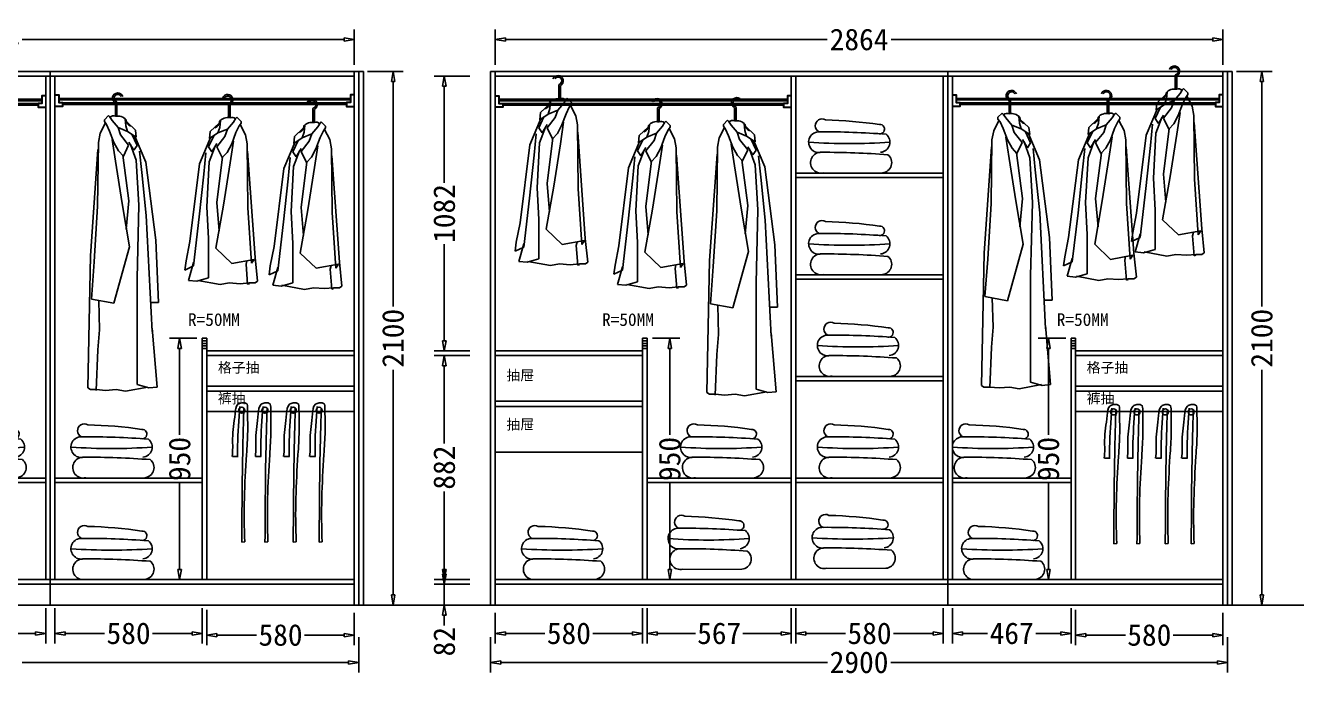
# Model space of a CAD drawing. Header units: millimetres. Extents: x 304407 to 361076, y -1262425 to -1203358.
# Drawn here: x 324807 to 329809, y -1252454 to -1249891 of the extents above; entities that cross this region are included whole.
import ezdxf

# ---------------------------------------------------------------- set-up
doc = ezdxf.new("R2010")
doc.units = ezdxf.units.MM
doc.header["$LTSCALE"] = 20
doc.layers.get('Defpoints').update_dxf_attribs({"color": 250})
for name, color, linetype in [('4', 1, 'Continuous'), ('6', 6, 'Continuous'), ('8', 8, 'Continuous'), ('LAYER10', 11, 'Continuous'), ('LAYER8', 11, 'Continuous'), ('图层3', 4, 'Continuous'), ('墙体', 40, 'Continuous')]:
    doc.layers.add(name, color=color, linetype=linetype)
doc.styles.get("Standard").update_dxf_attribs({"font": 'SimSun.ttf', "height": 85})
doc.styles.add('text', font='SimSun.ttf', dxfattribs={"height": 85})
doc.dimstyles.new('周文晶', dxfattribs={"dimtxt": 70, "dimasz": 40, "dimexe": 40, "dimexo": 30, "dimgap": 10, "dimtad": 0, "dimdec": 0, "dimtxsty": 'Standard', "dimblk": 'CLOSEDBLANK', "dimcen": 200, "dimclrd": 256, "dimclre": 256, "dimadec": 0, "dimazin": 0, "dimtfac": 1, "dimtdec": 0, "dimtmove": 0, "dimatfit": 3, "dimldrblk": 'CLOSEDBLANK', "dimfxl": 100, "dimfxlon": 1, "dimarcsym": 0})

# ---------------------------------------------------------------- blocks, each defined once
blk = doc.blocks.new('_ClosedBlank')
at = {"color": 0, "linetype": 'ByBlock', "lineweight": -2}
for p, q in [((-1, 0.17), (0, 0)), ((-1, 0.17), (-1, -0.17)), ((0, 0), (-1, -0.17))]:
    blk.add_line(p, q, dxfattribs=at)
blk = doc.blocks.new('*D2175')
at = {"lineweight": -2, "transparency": 16777216}
for p, q in [((324923, -1252184), (324923, -1252324)), ((325503, -1252184), (325503, -1252324)), ((324963, -1252284), (325118.9, -1252284)), ((325463, -1252284), (325307, -1252284))]:
    blk.add_line(p, q, dxfattribs=at)
at = {"layer": 'Defpoints', "color": 0, "transparency": 16777216}
for p in [(324923, -1250090.4), (325503, -1252072.4), (325503, -1252284)]:
    blk.add_point(p, dxfattribs=at)
at = {"lineweight": -2, "transparency": 16777216, "xscale": 40, "yscale": 40, "zscale": 40, "rotation": 180}
blk.add_blockref('_ClosedBlank', (324923, -1252284), dxfattribs=at)
at = {"lineweight": -2, "transparency": 16777216, "xscale": 40, "yscale": 40, "zscale": 40}
blk.add_blockref('_ClosedBlank', (325503, -1252284), dxfattribs=at)
at = {"color": 0, "transparency": 16777216, "insert": (325213, -1252284), "char_height": 85, "attachment_point": 5}
blk.add_mtext('580', dxfattribs=at)
blk = doc.blocks.new('*D2176')
at = {"lineweight": -2, "transparency": 16777216}
for p, q in [((323237, -1250047), (323237, -1249907)), ((326101, -1250047), (326101, -1249907)), ((323277, -1249947), (324543.3, -1249947)), ((326061, -1249947), (324794.7, -1249947))]:
    blk.add_line(p, q, dxfattribs=at)
at = {"layer": 'Defpoints', "color": 0, "transparency": 16777216}
for p in [(326101, -1249947), (323237, -1250090.4), (326101, -1250090.4)]:
    blk.add_point(p, dxfattribs=at)
at = {"lineweight": -2, "transparency": 16777216, "xscale": 40, "yscale": 40, "zscale": 40, "rotation": 180}
blk.add_blockref('_ClosedBlank', (323237, -1249947), dxfattribs=at)
at = {"lineweight": -2, "transparency": 16777216, "xscale": 40, "yscale": 40, "zscale": 40}
blk.add_blockref('_ClosedBlank', (326101, -1249947), dxfattribs=at)
at = {"color": 0, "transparency": 16777216, "insert": (324669, -1249947), "char_height": 85, "attachment_point": 5}
blk.add_mtext('2864', dxfattribs=at)
blk = doc.blocks.new('*D2177')
at = {"lineweight": -2, "transparency": 16777216}
for p, q in [((323219, -1252298.1), (323219, -1252438.1)), ((326119, -1252298.1), (326119, -1252438.1)), ((323259, -1252398.1), (324544.2, -1252398.1)), ((326079, -1252398.1), (324793.7, -1252398.1))]:
    blk.add_line(p, q, dxfattribs=at)
at = {"layer": 'Defpoints', "color": 0, "transparency": 16777216}
for p in [(323219, -1252172.4), (326119, -1252172.4), (326119, -1252398.1)]:
    blk.add_point(p, dxfattribs=at)
at = {"lineweight": -2, "transparency": 16777216, "xscale": 40, "yscale": 40, "zscale": 40, "rotation": 180}
blk.add_blockref('_ClosedBlank', (323219, -1252398.1), dxfattribs=at)
at = {"lineweight": -2, "transparency": 16777216, "xscale": 40, "yscale": 40, "zscale": 40}
blk.add_blockref('_ClosedBlank', (326119, -1252398.1), dxfattribs=at)
at = {"color": 0, "transparency": 16777216, "insert": (324669, -1252398.1), "char_height": 85, "attachment_point": 5}
blk.add_mtext('2900', dxfattribs=at)
blk = doc.blocks.new('*D2178')
at = {"lineweight": -2, "transparency": 16777216}
for p, q in [((326153.9, -1250072.4), (326293.9, -1250072.4)), ((326253.9, -1250112.4), (326253.9, -1250997.7)), ((326253.9, -1252132.4), (326253.9, -1251247.2)), ((326153.9, -1252172.4), (326293.9, -1252172.4))]:
    blk.add_line(p, q, dxfattribs=at)
at = {"layer": 'Defpoints', "color": 0, "transparency": 16777216}
for p in [(326119, -1250072.4), (326253.9, -1250072.4), (326119, -1252172.4)]:
    blk.add_point(p, dxfattribs=at)
at = {"lineweight": -2, "transparency": 16777216, "xscale": 40, "yscale": 40, "zscale": 40}
for p, rotation in [((326253.9, -1250072.4), 90), ((326253.9, -1252172.4), 270)]:
    blk.add_blockref('_ClosedBlank', p, dxfattribs=dict(at, rotation=rotation))
at = {"color": 0, "transparency": 16777216, "insert": (326253.9, -1251122.4), "char_height": 85, "attachment_point": 5, "rotation": 90}
blk.add_mtext('2100', dxfattribs=at)
blk = doc.blocks.new('*D2179')
at = {"lineweight": -2, "transparency": 16777216}
for p, q in [((325482, -1251122.4), (325374, -1251122.4)), ((325414, -1251162.4), (325414, -1251502.4)), ((325414, -1252032.4), (325414, -1251692.4)), ((325473, -1252072.4), (325374, -1252072.4))]:
    blk.add_line(p, q, dxfattribs=at)
at = {"layer": 'Defpoints', "color": 0, "transparency": 16777216}
for p in [(325512, -1251122.4), (325414, -1252072.4), (325503, -1252072.4)]:
    blk.add_point(p, dxfattribs=at)
at = {"lineweight": -2, "transparency": 16777216, "xscale": 40, "yscale": 40, "zscale": 40}
for p, rotation in [((325414, -1251122.4), 90), ((325414, -1252072.4), 270)]:
    blk.add_blockref('_ClosedBlank', p, dxfattribs=dict(at, rotation=rotation))
at = {"color": 0, "transparency": 16777216, "insert": (325414, -1251597.4), "char_height": 85, "attachment_point": 5, "rotation": 90}
blk.add_mtext('950', dxfattribs=at)
blk = doc.blocks.new('*D2180')
at = {"lineweight": -2, "transparency": 16777216}
for p, q in [((325521, -1252190.6), (325521, -1252330.6)), ((326101, -1252202.4), (326101, -1252330.6)), ((325561, -1252290.6), (325716.9, -1252290.6)), ((326061, -1252290.6), (325905, -1252290.6))]:
    blk.add_line(p, q, dxfattribs=at)
at = {"layer": 'Defpoints', "color": 0, "transparency": 16777216}
for p in [(325521, -1252072.4), (326101, -1252172.4), (326101, -1252290.6)]:
    blk.add_point(p, dxfattribs=at)
at = {"lineweight": -2, "transparency": 16777216, "xscale": 40, "yscale": 40, "zscale": 40, "rotation": 180}
blk.add_blockref('_ClosedBlank', (325521, -1252290.6), dxfattribs=at)
at = {"lineweight": -2, "transparency": 16777216, "xscale": 40, "yscale": 40, "zscale": 40}
blk.add_blockref('_ClosedBlank', (326101, -1252290.6), dxfattribs=at)
at = {"color": 0, "transparency": 16777216, "insert": (325811, -1252290.6), "char_height": 85, "attachment_point": 5}
blk.add_mtext('580', dxfattribs=at)
blk = doc.blocks.new('*D2186')
at = {"lineweight": -2, "transparency": 16777216}
for p, q in [((323835, -1252184), (323835, -1252324)), ((324887, -1252184), (324887, -1252324)), ((323875, -1252284), (324240.7, -1252284)), ((324847, -1252284), (324481.2, -1252284))]:
    blk.add_line(p, q, dxfattribs=at)
at = {"layer": 'Defpoints', "color": 0, "transparency": 16777216}
for p in [(323835, -1252072.4), (324887, -1252072.4), (324887, -1252284)]:
    blk.add_point(p, dxfattribs=at)
at = {"lineweight": -2, "transparency": 16777216, "xscale": 40, "yscale": 40, "zscale": 40, "rotation": 180}
blk.add_blockref('_ClosedBlank', (323835, -1252284), dxfattribs=at)
at = {"lineweight": -2, "transparency": 16777216, "xscale": 40, "yscale": 40, "zscale": 40}
blk.add_blockref('_ClosedBlank', (324887, -1252284), dxfattribs=at)
at = {"color": 0, "transparency": 16777216, "insert": (324361, -1252284), "char_height": 85, "attachment_point": 5}
blk.add_mtext('1052', dxfattribs=at)
blk = doc.blocks.new('*D2188')
at = {"lineweight": -2, "transparency": 16777216}
for p, q in [((327235.7, -1252184), (327235.7, -1252324)), ((326655.7, -1252202.4), (326655.7, -1252324)), ((326695.7, -1252284), (326851.7, -1252284)), ((327195.7, -1252284), (327039.8, -1252284))]:
    blk.add_line(p, q, dxfattribs=at)
at = {"layer": 'Defpoints', "color": 0, "transparency": 16777216}
for p in [(327235.7, -1252072.4), (326655.7, -1252172.4), (327235.7, -1252284)]:
    blk.add_point(p, dxfattribs=at)
at = {"lineweight": -2, "transparency": 16777216, "xscale": 40, "yscale": 40, "zscale": 40, "rotation": 180}
blk.add_blockref('_ClosedBlank', (326655.7, -1252284), dxfattribs=at)
at = {"lineweight": -2, "transparency": 16777216, "xscale": 40, "yscale": 40, "zscale": 40}
blk.add_blockref('_ClosedBlank', (327235.7, -1252284), dxfattribs=at)
at = {"color": 0, "transparency": 16777216, "insert": (326945.7, -1252284), "char_height": 85, "attachment_point": 5}
blk.add_mtext('580', dxfattribs=at)
blk = doc.blocks.new('*D2189')
at = {"lineweight": -2, "transparency": 16777216}
for p, q in [((328454.7, -1252184), (328454.7, -1252324)), ((328921.7, -1252184), (328921.7, -1252324)), ((328494.7, -1252284), (328593.2, -1252284)), ((328881.7, -1252284), (328783.2, -1252284))]:
    blk.add_line(p, q, dxfattribs=at)
at = {"layer": 'Defpoints', "color": 0, "transparency": 16777216}
for p in [(328454.7, -1252072.4), (328921.7, -1252072.4), (328921.7, -1252284)]:
    blk.add_point(p, dxfattribs=at)
at = {"lineweight": -2, "transparency": 16777216, "xscale": 40, "yscale": 40, "zscale": 40, "rotation": 180}
blk.add_blockref('_ClosedBlank', (328454.7, -1252284), dxfattribs=at)
at = {"lineweight": -2, "transparency": 16777216, "xscale": 40, "yscale": 40, "zscale": 40}
blk.add_blockref('_ClosedBlank', (328921.7, -1252284), dxfattribs=at)
at = {"color": 0, "transparency": 16777216, "insert": (328688.2, -1252284), "char_height": 85, "attachment_point": 5}
blk.add_mtext('467', dxfattribs=at)
blk = doc.blocks.new('*D2190')
at = {"lineweight": -2, "transparency": 16777216}
for p, q in [((326655.7, -1250047), (326655.7, -1249907)), ((329519.7, -1250047), (329519.7, -1249907)), ((326695.7, -1249947), (327962, -1249947)), ((329479.7, -1249947), (328213.4, -1249947))]:
    blk.add_line(p, q, dxfattribs=at)
at = {"layer": 'Defpoints', "color": 0, "transparency": 16777216}
for p in [(329519.7, -1249947), (326655.7, -1250090.4), (329519.7, -1250090.4)]:
    blk.add_point(p, dxfattribs=at)
at = {"lineweight": -2, "transparency": 16777216, "xscale": 40, "yscale": 40, "zscale": 40, "rotation": 180}
blk.add_blockref('_ClosedBlank', (326655.7, -1249947), dxfattribs=at)
at = {"lineweight": -2, "transparency": 16777216, "xscale": 40, "yscale": 40, "zscale": 40}
blk.add_blockref('_ClosedBlank', (329519.7, -1249947), dxfattribs=at)
at = {"color": 0, "transparency": 16777216, "insert": (328087.7, -1249947), "char_height": 85, "attachment_point": 5}
blk.add_mtext('2864', dxfattribs=at)
blk = doc.blocks.new('*D2191')
at = {"lineweight": -2, "transparency": 16777216}
for p, q in [((326637.7, -1252298.1), (326637.7, -1252438.1)), ((329537.7, -1252298.1), (329537.7, -1252438.1)), ((326677.7, -1252398.1), (327963, -1252398.1)), ((329497.7, -1252398.1), (328212.5, -1252398.1))]:
    blk.add_line(p, q, dxfattribs=at)
at = {"layer": 'Defpoints', "color": 0, "transparency": 16777216}
for p in [(326637.7, -1252172.4), (329537.7, -1252172.4), (329537.7, -1252398.1)]:
    blk.add_point(p, dxfattribs=at)
at = {"lineweight": -2, "transparency": 16777216, "xscale": 40, "yscale": 40, "zscale": 40, "rotation": 180}
blk.add_blockref('_ClosedBlank', (326637.7, -1252398.1), dxfattribs=at)
at = {"lineweight": -2, "transparency": 16777216, "xscale": 40, "yscale": 40, "zscale": 40}
blk.add_blockref('_ClosedBlank', (329537.7, -1252398.1), dxfattribs=at)
at = {"color": 0, "transparency": 16777216, "insert": (328087.7, -1252398.1), "char_height": 85, "attachment_point": 5}
blk.add_mtext('2900', dxfattribs=at)
blk = doc.blocks.new('*D2192')
at = {"lineweight": -2, "transparency": 16777216}
for p, q in [((329572.6, -1250072.4), (329712.6, -1250072.4)), ((329672.6, -1250112.4), (329672.6, -1250997.7)), ((329672.6, -1252132.4), (329672.6, -1251247.2)), ((329572.6, -1252172.4), (329712.6, -1252172.4))]:
    blk.add_line(p, q, dxfattribs=at)
at = {"layer": 'Defpoints', "color": 0, "transparency": 16777216}
for p in [(329537.7, -1250072.4), (329672.6, -1250072.4), (329537.7, -1252172.4)]:
    blk.add_point(p, dxfattribs=at)
at = {"lineweight": -2, "transparency": 16777216, "xscale": 40, "yscale": 40, "zscale": 40}
for p, rotation in [((329672.6, -1250072.4), 90), ((329672.6, -1252172.4), 270)]:
    blk.add_blockref('_ClosedBlank', p, dxfattribs=dict(at, rotation=rotation))
at = {"color": 0, "transparency": 16777216, "insert": (329672.6, -1251122.4), "char_height": 85, "attachment_point": 5, "rotation": 90}
blk.add_mtext('2100', dxfattribs=at)
blk = doc.blocks.new('*D2193')
at = {"lineweight": -2, "transparency": 16777216}
for p, q in [((328900.7, -1251122.4), (328792.7, -1251122.4)), ((328832.7, -1251162.4), (328832.7, -1251502.4)), ((328832.7, -1252032.4), (328832.7, -1251692.4)), ((328891.7, -1252072.4), (328792.7, -1252072.4))]:
    blk.add_line(p, q, dxfattribs=at)
at = {"layer": 'Defpoints', "color": 0, "transparency": 16777216}
for p in [(328930.7, -1251122.4), (328832.7, -1252072.4), (328921.7, -1252072.4)]:
    blk.add_point(p, dxfattribs=at)
at = {"lineweight": -2, "transparency": 16777216, "xscale": 40, "yscale": 40, "zscale": 40}
for p, rotation in [((328832.7, -1251122.4), 90), ((328832.7, -1252072.4), 270)]:
    blk.add_blockref('_ClosedBlank', p, dxfattribs=dict(at, rotation=rotation))
at = {"color": 0, "transparency": 16777216, "insert": (328832.7, -1251597.4), "char_height": 85, "attachment_point": 5, "rotation": 90}
blk.add_mtext('950', dxfattribs=at)
blk = doc.blocks.new('*D2194')
at = {"lineweight": -2, "transparency": 16777216}
for p, q in [((328939.7, -1252190.6), (328939.7, -1252330.6)), ((329519.7, -1252202.4), (329519.7, -1252330.6)), ((328979.7, -1252290.6), (329135.7, -1252290.6)), ((329479.7, -1252290.6), (329323.8, -1252290.6))]:
    blk.add_line(p, q, dxfattribs=at)
at = {"layer": 'Defpoints', "color": 0, "transparency": 16777216}
for p in [(328939.7, -1252072.4), (329519.7, -1252172.4), (329519.7, -1252290.6)]:
    blk.add_point(p, dxfattribs=at)
at = {"lineweight": -2, "transparency": 16777216, "xscale": 40, "yscale": 40, "zscale": 40, "rotation": 180}
blk.add_blockref('_ClosedBlank', (328939.7, -1252290.6), dxfattribs=at)
at = {"lineweight": -2, "transparency": 16777216, "xscale": 40, "yscale": 40, "zscale": 40}
blk.add_blockref('_ClosedBlank', (329519.7, -1252290.6), dxfattribs=at)
at = {"color": 0, "transparency": 16777216, "insert": (329229.7, -1252290.6), "char_height": 85, "attachment_point": 5}
blk.add_mtext('580', dxfattribs=at)
blk = doc.blocks.new('*D2195')
at = {"lineweight": -2, "transparency": 16777216}
for p, q in [((326455.5, -1252050.4), (326455.5, -1252010.4)), ((326555.5, -1252090.4), (326415.5, -1252090.4)), ((326455.5, -1252090.4), (326455.5, -1252172.4)), ((326555.5, -1252172.4), (326415.5, -1252172.4)), ((326455.5, -1252212.4), (326455.5, -1252252.4))]:
    blk.add_line(p, q, dxfattribs=at)
at = {"layer": 'Defpoints', "color": 0, "transparency": 16777216}
for p in [(326455.5, -1252090.4), (326655.7, -1252090.4), (326637.7, -1252172.4)]:
    blk.add_point(p, dxfattribs=at)
at = {"lineweight": -2, "transparency": 16777216, "xscale": 40, "yscale": 40, "zscale": 40}
for p, rotation in [((326455.5, -1252090.4), 270), ((326455.5, -1252172.4), 90)]:
    blk.add_blockref('_ClosedBlank', p, dxfattribs=dict(at, rotation=rotation))
at = {"color": 0, "transparency": 16777216, "insert": (326455.5, -1252316.5), "char_height": 85, "attachment_point": 5, "rotation": 90}
blk.add_mtext('82', dxfattribs=at)
blk = doc.blocks.new('*D2196')
at = {"lineweight": -2, "transparency": 16777216}
for p, q in [((326555.5, -1251190.4), (326415.5, -1251190.4)), ((326455.5, -1251230.4), (326455.5, -1251537.1)), ((326455.5, -1252032.4), (326455.5, -1251725.7)), ((326555.5, -1252072.4), (326415.5, -1252072.4))]:
    blk.add_line(p, q, dxfattribs=at)
at = {"layer": 'Defpoints', "color": 0, "transparency": 16777216}
for p in [(326455.5, -1251190.4), (326655.7, -1251190.4), (326655.7, -1252072.4)]:
    blk.add_point(p, dxfattribs=at)
at = {"lineweight": -2, "transparency": 16777216, "xscale": 40, "yscale": 40, "zscale": 40}
for p, rotation in [((326455.5, -1251190.4), 90), ((326455.5, -1252072.4), 270)]:
    blk.add_blockref('_ClosedBlank', p, dxfattribs=dict(at, rotation=rotation))
at = {"color": 0, "transparency": 16777216, "insert": (326455.5, -1251631.4), "char_height": 85, "attachment_point": 5, "rotation": 90}
blk.add_mtext('882', dxfattribs=at)
blk = doc.blocks.new('*D2197')
at = {"lineweight": -2, "transparency": 16777216}
for p, q in [((326555.5, -1250090.4), (326415.5, -1250090.4)), ((326455.5, -1250130.4), (326455.5, -1250511.2)), ((326455.5, -1251132.4), (326455.5, -1250751.7)), ((326555.5, -1251172.4), (326415.5, -1251172.4))]:
    blk.add_line(p, q, dxfattribs=at)
at = {"layer": 'Defpoints', "color": 0, "transparency": 16777216}
for p in [(326455.5, -1250090.4), (326655.7, -1250090.4), (326655.7, -1251172.4)]:
    blk.add_point(p, dxfattribs=at)
at = {"lineweight": -2, "transparency": 16777216, "xscale": 40, "yscale": 40, "zscale": 40}
for p, rotation in [((326455.5, -1250090.4), 90), ((326455.5, -1251172.4), 270)]:
    blk.add_blockref('_ClosedBlank', p, dxfattribs=dict(at, rotation=rotation))
at = {"color": 0, "transparency": 16777216, "insert": (326455.5, -1250631.4), "char_height": 85, "attachment_point": 5, "rotation": 90}
blk.add_mtext('1082', dxfattribs=at)
blk = doc.blocks.new('*D2198')
at = {"lineweight": -2, "transparency": 16777216}
for p, q in [((327253.7, -1252184), (327253.7, -1252324)), ((327820.7, -1252184), (327820.7, -1252324)), ((327293.7, -1252284), (327443.6, -1252284)), ((327780.7, -1252284), (327630.8, -1252284))]:
    blk.add_line(p, q, dxfattribs=at)
at = {"layer": 'Defpoints', "color": 0, "transparency": 16777216}
for p in [(327253.7, -1252072.4), (327820.7, -1252072.4), (327820.7, -1252284)]:
    blk.add_point(p, dxfattribs=at)
at = {"lineweight": -2, "transparency": 16777216, "xscale": 40, "yscale": 40, "zscale": 40, "rotation": 180}
blk.add_blockref('_ClosedBlank', (327253.7, -1252284), dxfattribs=at)
at = {"lineweight": -2, "transparency": 16777216, "xscale": 40, "yscale": 40, "zscale": 40}
blk.add_blockref('_ClosedBlank', (327820.7, -1252284), dxfattribs=at)
at = {"color": 0, "transparency": 16777216, "insert": (327537.2, -1252284), "char_height": 85, "attachment_point": 5}
blk.add_mtext('567', dxfattribs=at)
blk = doc.blocks.new('*D2199')
at = {"lineweight": -2, "transparency": 16777216}
for p, q in [((327274.7, -1251122.4), (327382.7, -1251122.4)), ((327342.7, -1251162.4), (327342.7, -1251502.4)), ((327342.7, -1252032.4), (327342.7, -1251692.4)), ((327283.7, -1252072.4), (327382.7, -1252072.4))]:
    blk.add_line(p, q, dxfattribs=at)
at = {"layer": 'Defpoints', "color": 0, "transparency": 16777216}
for p in [(327244.7, -1251122.4), (327253.7, -1252072.4), (327342.7, -1252072.4)]:
    blk.add_point(p, dxfattribs=at)
at = {"lineweight": -2, "transparency": 16777216, "xscale": 40, "yscale": 40, "zscale": 40}
for p, rotation in [((327342.7, -1251122.4), 90), ((327342.7, -1252072.4), 270)]:
    blk.add_blockref('_ClosedBlank', p, dxfattribs=dict(at, rotation=rotation))
at = {"color": 0, "transparency": 16777216, "insert": (327342.7, -1251597.4), "char_height": 85, "attachment_point": 5, "rotation": 90}
blk.add_mtext('950', dxfattribs=at)
blk = doc.blocks.new('*D2200')
at = {"lineweight": -2, "transparency": 16777216}
for p, q in [((327838.7, -1252184), (327838.7, -1252324)), ((328418.7, -1252184), (328418.7, -1252324)), ((327878.7, -1252284), (328034.7, -1252284)), ((328378.7, -1252284), (328222.8, -1252284))]:
    blk.add_line(p, q, dxfattribs=at)
at = {"layer": 'Defpoints', "color": 0, "transparency": 16777216}
for p in [(327838.7, -1252072.4), (328418.7, -1252072.4), (328418.7, -1252284)]:
    blk.add_point(p, dxfattribs=at)
at = {"lineweight": -2, "transparency": 16777216, "xscale": 40, "yscale": 40, "zscale": 40, "rotation": 180}
blk.add_blockref('_ClosedBlank', (327838.7, -1252284), dxfattribs=at)
at = {"lineweight": -2, "transparency": 16777216, "xscale": 40, "yscale": 40, "zscale": 40}
blk.add_blockref('_ClosedBlank', (328418.7, -1252284), dxfattribs=at)
at = {"color": 0, "transparency": 16777216, "insert": (328128.7, -1252284), "char_height": 85, "attachment_point": 5}
blk.add_mtext('580', dxfattribs=at)
blk = doc.blocks.new('A$C1C5764E0')
at = {"layer": '8'}
for p, q in [((172.3, 708.4), (172.3, 657.4)), ((178.3, 708.4), (178.3, 657.4)), ((191.5, 639.3), (201.2, 654.6)), ((201.2, 654.6), (205.3, 658.7)), ((205.3, 658.7), (222, 642.1)), ((99.9, 601.9), (97.1, 574.2)), ((135.3, 635.3), (99.9, 601.9)), ((130.4, 596.4), (137.4, 618.5)), ((130.4, 596.4), (167.9, 611.6)), ((137.4, 618.5), (140.1, 644.9)), ((158.2, 582.5), (167.9, 611.6)), ((167.9, 611.6), (191.5, 639.3)), ((213.6, 624.1), (201.2, 597.8)), ((222, 635.2), (213.6, 624.1)), ((217.8, 629.6), (238.6, 589.4)), ((222, 642.1), (222, 635.2)), ((103, 580.9), (58.4, 475.1)), ((113.7, 585.2), (93.2, 541.7)), ((97.1, 574.2), (130.4, 596.4)), ((106.3, 522.1), (125.9, 554.7)), ((126.3, 542.3), (158.2, 582.5)), ((184.5, 553.4), (166.5, 520.1)), ((178.3, 479.5), (191.3, 564.6)), ((201.2, 597.8), (184.5, 553.4)), ((238.6, 589.4), (245.5, 553.4)), ((245.5, 553.4), (248.3, 302.5)), ((75, 435), (83.4, 518.8)), ((93.2, 541.7), (106.3, 522.1)), ((96.5, 482.8), (119.4, 544.9)), ((148.8, 502.4), (125.9, 322.6)), ((147.1, 499.3), (126.3, 542.3)), ((166.5, 520.1), (147.1, 499.3)), ((276.4, 106.8), (247, 525.3)), ((58.4, 475.1), (19.5, 168.8)), ((86.6, 306.3), (96.5, 482.8)), ((152.1, 312.8), (178.3, 479.5)), ((57, 265.8), (75, 435)), ((93.2, 180.9), (86.6, 306.3)), ((122.6, 142.8), (152.1, 312.8)), ((125.9, 322.6), (135.7, 211.4)), ((248.3, 302.5), (262.2, 83.5)), ((34.3, 73.1), (57, 265.8)), ((19.5, 168.8), (4.8, 92.7)), ((93.2, 26.2), (93.2, 180.9)), ((184.8, 82.8), (122.6, 142.8)), ((286.7, 13.1), (276.4, 106.8)), ((4.8, 92.7), (0, 56.7)), ((0, 56.7), (34.3, 73.1)), ((34.3, 86.2), (14.7, 16.3)), ((273.1, 99.1), (184.8, 82.8)), ((244.2, 93.8), (240.9, 79.6)), ((240.9, 79.6), (247.4, 1.1)), ((262.2, 83.5), (273.1, 99.1)), ((14.7, 16.3), (47.4, 13.1)), ((47.4, 13.1), (93.2, 26.2)), ((50.7, 16.3), (139, 0)), ((139, 0), (175, 6.5)), ((175, 6.5), (217.5, 3.3)), ((217.5, 3.3), (253.5, 6.5)), ((247.4, 1.1), (254, 3.3)), ((253.5, 6.5), (276.9, 6.5)), ((276.9, 6.5), (286.7, 13.1))]:
    blk.add_line(p, q, dxfattribs=at)
for centre, radius, start, end in [((168.9, 727.1), 20.9, 296.6338, 159.5285), ((168.9, 727.1), 14.9, 296.6338, 150.6175), ((175.9, 709.9), 3.91, 94.6712, 201.9626), ((168.9, 613.1), 43.9, 77.6993, 138.5966), ((186.2, 639.8), 18, 42.48, 116.3392), ((110.9, 641.2), 25.1, 286.2636, 2.0248)]:
    blk.add_arc(centre, radius, start, end, dxfattribs=at)
blk = doc.blocks.new('A$C4F477F88')
at = {"layer": 'LAYER10'}
blk.add_blockref('A$C1C5764E0', (0, 0), dxfattribs=at)
blk = doc.blocks.new('A$C5E603B19')
at = {"layer": 'LAYER8'}
blk.add_blockref('A$C4F477F88', (0, 0), dxfattribs=at)
blk = doc.blocks.new('A$C1B0A679D')
at = {"layer": '图层3'}
blk.add_blockref('A$C5E603B19', (0, 0), dxfattribs=at)
blk = doc.blocks.new('A$C52EB379C')
at = {"layer": '8'}
for p, q in [((163.3, 1134.6), (163.3, 1083.5)), ((169.3, 1134.6), (169.3, 1083.5)), ((126.4, 1061.5), (91, 1028.1)), ((128.4, 1044.7), (131.2, 1071)), ((159, 1037.8), (182.5, 1065.5)), ((182.5, 1065.5), (192.3, 1080.7)), ((192.3, 1080.7), (196.4, 1084.9)), ((196.4, 1084.9), (213.1, 1068.3)), ((213.1, 1061.3), (204.7, 1050.2)), ((208.9, 1055.8), (229.7, 1015.6)), ((213.1, 1068.3), (213.1, 1061.3)), ((94.1, 1007.1), (49.5, 901.3)), ((104.8, 1011.4), (84.3, 967.8)), ((91, 1028.1), (88.2, 1000.3)), ((88.2, 1000.3), (121.5, 1022.5)), ((117.4, 968.5), (149.3, 1008.7)), ((121.5, 1022.5), (128.4, 1044.7)), ((121.5, 1022.5), (159, 1037.8)), ((149.3, 1008.7), (159, 1037.8)), ((192.3, 1023.9), (175.6, 979.5)), ((204.7, 1050.2), (192.3, 1023.9)), ((229.7, 1015.6), (236.6, 979.5)), ((84.3, 967.8), (97.4, 948.2)), ((87.6, 909), (110.5, 971.1)), ((97.4, 948.2), (117, 980.9)), ((138.2, 925.5), (117.4, 968.5)), ((175.6, 979.5), (157.6, 946.3)), ((169.3, 905.7), (182.4, 990.7)), ((236.6, 979.5), (239.4, 728.7)), ((267.5, 533), (238.1, 951.5)), ((49.5, 901.3), (10.6, 595)), ((66.1, 861.1), (74.5, 944.9)), ((77.7, 732.4), (87.6, 909)), ((139.9, 928.6), (117, 748.8)), ((157.6, 946.3), (138.2, 925.5)), ((143.2, 738.9), (169.3, 905.7)), ((48.1, 692), (66.1, 861.1)), ((84.3, 444.7), (77.7, 732.4)), ((113.7, 568.9), (143.2, 738.9)), ((117, 748.8), (126.8, 637.6)), ((239.4, 728.7), (253.3, 509.7)), ((25.4, 235.4), (48.1, 692)), ((10.6, 595), (0, 349)), ((175.9, 346.6), (113.7, 568.9)), ((253.3, 509.7), (264.2, 362.9)), ((277.8, 13.1), (267.5, 533)), ((84.3, 26.2), (84.3, 444.7)), ((264.2, 362.9), (175.9, 346.6)), ((235.3, 357.6), (232, 242)), ((0, 349), (31, 349)), ((25.4, 248.5), (5.8, 16.3)), ((232, 242), (238.5, 163.5)), ((238.5, 163.5), (245.1, 3.3)), ((5.8, 16.3), (38.5, 13.1)), ((38.5, 13.1), (84.3, 26.2)), ((41.7, 16.3), (130.1, 0)), ((130.1, 0), (166.1, 6.5)), ((166.1, 6.5), (208.6, 3.3)), ((208.6, 3.3), (244.6, 6.5)), ((244.6, 6.5), (268, 6.5)), ((268, 6.5), (277.8, 13.1))]:
    blk.add_line(p, q, dxfattribs=at)
for centre, radius, start, end in [((160, 1153.2), 20.9, 296.6338, 159.5285), ((160, 1153.2), 14.9, 296.6338, 150.6175), ((167, 1136), 3.91, 94.6712, 201.9626), ((102, 1067.4), 25.1, 286.2636, 2.0248), ((160, 1039.2), 43.9, 77.6993, 138.5966), ((177.3, 1066), 18, 42.48, 116.3392)]:
    blk.add_arc(centre, radius, start, end, dxfattribs=at)
blk = doc.blocks.new('A$C05785CA5')
at = {"layer": 'LAYER10'}
blk.add_blockref('A$C52EB379C', (0, 0), dxfattribs=at)
blk = doc.blocks.new('A$C100967EE')
at = {"layer": 'LAYER10'}
blk.add_blockref('A$C05785CA5', (0, 0), dxfattribs=at)
blk = doc.blocks.new('A$C65D30603')
at = {"layer": 'LAYER8'}
blk.add_blockref('A$C100967EE', (0, 0), dxfattribs=at)
blk = doc.blocks.new('A$C50CE712E')
at = {"layer": '图层3'}
blk.add_blockref('A$C65D30603', (0, 0), dxfattribs=at)
blk = doc.blocks.new('A$C11F00F61')
at = {"color": 8}
blk.add_line((48.2, 0), (290.3, 1.2), dxfattribs=at)
at = {"layer": '墙体', "color": 8}
for centre, radius, start, end in [((52.6, 186.6), 26.7, 59.8021, 244.0801), ((9.8, -1698.7), 1909.1, 81.8981, 88.3112), ((41, 121.6), 41, 86.0834, 284.0988), ((53.8, -3125.6), 3288.1, 85.6244, 90.1755), ((280.3, 173), 18.4, 260.1551, 94.4157), ((279.7, 121.7), 40, 274.9406, 51.3165), ((159.2, 2329.1), 2213.2, 265.8756, 274.159), ((48.2, 41), 41, 86.0834, 284.0988), ((61, -3206.2), 3288.1, 85.6244, 90.1755), ((286.9, 41.1), 40, 274.9406, 51.3165)]:
    blk.add_arc(centre, radius, start, end, dxfattribs=at)
blk = doc.blocks.new('A$C3B9601DC')
at = {"layer": '4', "color": 8}
blk.add_line((62, 1.5), (47.4, 0), dxfattribs=at)
for points, knots in [([(62, 1.5), (55.4, 144.3), (62.8, 324.3), (78.7, 548.8), (75.2, 622.1), (75.7, 684.6), (46.8, 686.9), (17.9, 676.1), (12.7, 599.8), (-1.5, 524.3), (4.4, 450.4), (0, 421.8)], [0, 0, 0, 0, 428.516837, 544.203019, 664.137455, 677.621305, 701.749401, 722.125787, 770.743064, 895.133582, 980.731534, 980.731534, 980.731534, 980.731534]), ([(37.8, 667.5), (32.8, 603.2), (26.4, 521.3), (26.8, 439.3), (26.9, 421.8)], [0, 0, 0, 0, 193.394932, 246.046188, 246.046188, 246.046188, 246.046188])]:
    blk.add_open_spline(points, degree=3, knots=knots, dxfattribs=at)
blk.add_spline([(57.6, 658.7), (53.2, 497.8), (47.4, 0)], degree=3, dxfattribs=at)
blk.add_open_spline([(1.4, 421.8), (10.7, 421.8), (19.9, 421.8), (29.2, 421.8)], degree=3, dxfattribs=at)
at = {"layer": '6', "color": 8}
blk.add_circle((47.2, 648.9), 15, dxfattribs=at)
blk = doc.blocks.new('edr334343')
at = {"layer": '6', "color": 8, "xscale": 0.7999999999301508, "yscale": 0.7999999999301508, "zscale": 0.7999999999301508}
for p in [(311012.9, -1202094.7), (311104.2, -1202094.7), (311215.5, -1202094.7), (311317.6, -1202094.7)]:
    blk.add_blockref('A$C3B9601DC', p, dxfattribs=at)

msp = doc.modelspace()

# ---------------------------------------------------------------- linework, layer by layer
for p, q in [((323219, -1250072.4), (326119, -1250072.4)), ((324905, -1252172.4), (324905, -1250072.4)), ((326101, -1250072.4), (326101, -1252172.4)), ((326119, -1250072.4), (326119, -1252172.4)), ((326137, -1250072.4), (326119, -1250072.4)), ((326137, -1252172.4), (326137, -1250072.4)), ((326637.7, -1252172.4), (326637.7, -1250072.4)), ((326637.7, -1250072.4), (329537.7, -1250072.4)), ((326655.7, -1252172.4), (326655.7, -1250072.4)), ((328436.7, -1252172.4), (328436.7, -1250072.4)), ((329519.7, -1250072.4), (329519.7, -1252172.4)), ((329537.7, -1250072.4), (329537.7, -1252172.4)), ((329555.7, -1250072.4), (329537.7, -1250072.4)), ((329555.7, -1252172.4), (329555.7, -1250072.4)), ((323237, -1250090.4), (326101, -1250090.4)), ((324887, -1252072.4), (324887, -1250090.4)), ((324923, -1252072.4), (324923, -1250090.4)), ((326655.7, -1250090.4), (329519.7, -1250090.4)), ((327820.7, -1252072.4), (327820.7, -1250090.4)), ((327838.7, -1252072.4), (327838.7, -1250090.4)), ((328418.7, -1252072.4), (328418.7, -1250090.4)), ((328454.7, -1252072.4), (328454.7, -1250090.4)), ((327838.7, -1250472.4), (328418.7, -1250472.4)), ((327838.7, -1250490.4), (328418.7, -1250490.4)), ((327838.7, -1250872.4), (328418.7, -1250872.4)), ((327838.7, -1250890.4), (328418.7, -1250890.4)), ((325503, -1251122.4), (325503, -1252072.4)), ((325521, -1251122.4), (325503, -1251122.4)), ((325521, -1251132.4), (325503, -1251132.4)), ((325521, -1251122.4), (325521, -1252072.4)), ((327235.7, -1251122.4), (327235.7, -1252072.4)), ((327235.7, -1251122.4), (327253.7, -1251122.4)), ((327235.7, -1251132.4), (327253.7, -1251132.4)), ((327253.7, -1251122.4), (327253.7, -1252072.4)), ((328921.7, -1251122.4), (328921.7, -1252072.4)), ((328939.7, -1251122.4), (328921.7, -1251122.4)), ((328939.7, -1251132.4), (328921.7, -1251132.4)), ((328939.7, -1251122.4), (328939.7, -1252072.4)), ((325521, -1251142.4), (325503, -1251142.4)), ((325521, -1251152.4), (325503, -1251152.4)), ((325521, -1251162.4), (325503, -1251162.4)), ((326101, -1251172.4), (325521, -1251172.4)), ((326655.7, -1251172.4), (327235.7, -1251172.4)), ((327235.7, -1251142.4), (327253.7, -1251142.4)), ((327235.7, -1251152.4), (327253.7, -1251152.4)), ((327235.7, -1251162.4), (327253.7, -1251162.4)), ((328939.7, -1251142.4), (328921.7, -1251142.4)), ((328939.7, -1251152.4), (328921.7, -1251152.4)), ((328939.7, -1251162.4), (328921.7, -1251162.4)), ((329519.7, -1251172.4), (328939.7, -1251172.4)), ((326101, -1251190.4), (325521, -1251190.4)), ((326655.7, -1251190.4), (327235.7, -1251190.4)), ((329519.7, -1251190.4), (328939.7, -1251190.4)), ((327838.7, -1251272.4), (328418.7, -1251272.4)), ((326101, -1251310.4), (325521, -1251310.4)), ((326101, -1251330.4), (325521, -1251330.4)), ((327838.7, -1251290.4), (328418.7, -1251290.4)), ((329519.7, -1251310.4), (328939.7, -1251310.4)), ((329519.7, -1251330.4), (328939.7, -1251330.4)), ((326655.7, -1251370.4), (327235.7, -1251370.4)), ((326101, -1251410.4), (325521, -1251410.4)), ((326655.7, -1251390.4), (327235.7, -1251390.4)), ((329519.7, -1251410.4), (328939.7, -1251410.4)), ((326655.7, -1251570.4), (327235.7, -1251570.4)), ((324887, -1251672.4), (323835, -1251672.4)), ((325503, -1251672.4), (324923, -1251672.4)), ((327253.7, -1251672.4), (327820.7, -1251672.4)), ((327838.7, -1251672.4), (328418.7, -1251672.4)), ((328921.7, -1251672.4), (328454.7, -1251672.4)), ((324887, -1251690.4), (323835, -1251690.4)), ((325503, -1251690.4), (324923, -1251690.4)), ((327253.7, -1251690.4), (327820.7, -1251690.4)), ((327838.7, -1251690.4), (328418.7, -1251690.4)), ((328921.7, -1251690.4), (328454.7, -1251690.4)), ((323237, -1252072.4), (326101, -1252072.4)), ((326655.7, -1252072.4), (329519.7, -1252072.4)), ((323237, -1252090.4), (326101, -1252090.4)), ((326655.7, -1252090.4), (329519.7, -1252090.4)), ((323219, -1252172.4), (326119, -1252172.4)), ((326119, -1252172.4), (326137, -1252172.4)), ((326637.7, -1252172.4), (329537.7, -1252172.4)), ((329537.7, -1252172.4), (329555.7, -1252172.4))]:
    msp.add_line(p, q)
at = {"color": 8}
msp.add_line((361075.9, -1252172.4), (304407.4, -1252172.4), dxfattribs=at)
msp.add_line((361075.9, -1252172.4), (304407.4, -1252172.4), dxfattribs=at)
at = {"lineweight": 30}
for points in [[(324872, -1250183.2), (323850, -1250183.2)], [(324872, -1250187.7), (323850, -1250187.7)], [(324887, -1250168.2), (324872, -1250168.2), (324872, -1250198.2), (324857, -1250198.2), (324857, -1250213.2), (324887, -1250213.2)], [(324923, -1250164.7), (324938, -1250164.7), (324938, -1250194.7), (324953, -1250194.7), (324953, -1250209.7), (324923, -1250209.7)], [(326086, -1250179.7), (324938, -1250179.7)], [(326086, -1250184.3), (324938, -1250184.3)], [(326101, -1250164.7), (326086, -1250164.7), (326086, -1250194.7), (326071, -1250194.7), (326071, -1250209.7), (326101, -1250209.7)], [(326655.7, -1250168.2), (326670.7, -1250168.2), (326670.7, -1250198.2), (326685.7, -1250198.2), (326685.7, -1250213.2), (326655.7, -1250213.2)], [(327805.7, -1250183.2), (326670.7, -1250183.2)], [(327805.7, -1250187.7), (326670.7, -1250187.7)], [(327820.7, -1250168.2), (327805.7, -1250168.2), (327805.7, -1250198.2), (327790.7, -1250198.2), (327790.7, -1250213.2), (327820.7, -1250213.2)], [(328454.7, -1250164.7), (328469.7, -1250164.7), (328469.7, -1250194.7), (328484.7, -1250194.7), (328484.7, -1250209.7), (328454.7, -1250209.7)], [(329504.7, -1250179.7), (328469.7, -1250179.7)], [(329504.7, -1250184.3), (328469.7, -1250184.3)], [(329519.7, -1250164.7), (329504.7, -1250164.7), (329504.7, -1250194.7), (329489.7, -1250194.7), (329489.7, -1250209.7), (329519.7, -1250209.7)], [(324857, -1250200.2), (323865, -1250200.2)], [(324857, -1250205.7), (323865, -1250205.7)], [(326071, -1250196.8), (324953, -1250196.8)], [(326071, -1250202.2), (324953, -1250202.2)], [(327790.7, -1250200.2), (326685.7, -1250200.2)], [(327790.7, -1250205.7), (326685.7, -1250205.7)], [(329489.7, -1250196.8), (328484.7, -1250196.8)], [(329489.7, -1250202.2), (328484.7, -1250202.2)]]:
    msp.add_lwpolyline(points, dxfattribs=at)

# ---------------------------------------------------------------- block references
for name, p in [('A$C1B0A679D', (326733.9, -1250836.5)), ('A$C1B0A679D', (329159.5, -1250798.7)), ('A$C1B0A679D', (325434.3, -1250911)), ('A$C1B0A679D', (325766.1, -1250929.9)), ('A$C1B0A679D', (327122.5, -1250926.9)), ('A$C1B0A679D', (328892.2, -1250894.7)), ('A$C11F00F61', (327889.2, -1250472.4)), ('A$C11F00F61', (327889.2, -1250872.4)), ('A$C11F00F61', (327923.4, -1251272.4)), ('edr334343', (14607.7, -49829.9)), ('edr334343', (18039.2, -49836.5)), ('A$C11F00F61', (324483.8, -1251672.4)), ('A$C11F00F61', (324986.3, -1251672.4)), ('A$C11F00F61', (327385.2, -1251672.4)), ('A$C11F00F61', (327923.4, -1251672.4)), ('A$C11F00F61', (328454.7, -1251672.4)), ('A$C11F00F61', (327336, -1252032.4)), ('A$C11F00F61', (327902.9, -1252029)), ('A$C11F00F61', (324986.3, -1252072.4)), ('A$C11F00F61', (326759.3, -1252072.4)), ('A$C11F00F61', (328491.3, -1252072.4))]:
    msp.add_blockref(name, p)
at = {"xscale": -1}
for p in [(325330.8, -1251331), (327766.7, -1251349.4), (328847.2, -1251321.1)]:
    msp.add_blockref('A$C50CE712E', p, dxfattribs=at)

# ---------------------------------------------------------------- texts
at = {"attachment_point": 1, "style": 'text'}
for s, insert, char_height, width in [('R=50MM', (325446.8, -1251023.9), 50, 419.038), ('R=50MM', (327076.2, -1251023.9), 50, 419.038), ('R=50MM', (328865.5, -1251023.9), 50, 419.038), ('格子抽', (325564.6, -1251217.6), 40, 305.609), ('格子抽', (328983.3, -1251217.6), 40, 305.609), ('抽屉', (326700, -1251248.1), 40, 305.609), ('裤抽', (325564.6, -1251338.8), 40, 305.609), ('裤抽', (328983.3, -1251338.8), 40, 305.609), ('抽屉', (326700, -1251441.4), 40, 305.609)]:
    msp.add_mtext(s, dxfattribs=dict(at, insert=insert, char_height=char_height, width=width))

# ---------------------------------------------------------------- dimensions: what is measured, and where the dimension line sits
for base, p1, p2, picture, middle in [((326101, -1249947), (323237, -1250090.4), (326101, -1250090.4), '*D2176', (324669, -1249947)), ((329519.7, -1249947), (326655.7, -1250090.4), (329519.7, -1250090.4), '*D2190', (328087.7, -1249947)), ((325503, -1252284), (324923, -1250090.4), (325503, -1252072.4), '*D2175', (325213, -1252284)), ((324887, -1252284), (323835, -1252072.4), (324887, -1252072.4), '*D2186', (324361, -1252284)), ((326101, -1252290.6), (325521, -1252072.4), (326101, -1252172.4), '*D2180', (325811, -1252290.6)), ((327235.7, -1252284), (326655.7, -1252172.4), (327235.7, -1252072.4), '*D2188', (326945.7, -1252284)), ((327820.7, -1252284), (327253.7, -1252072.4), (327820.7, -1252072.4), '*D2198', (327537.2, -1252284)), ((328418.7, -1252284), (327838.7, -1252072.4), (328418.7, -1252072.4), '*D2200', (328128.7, -1252284)), ((328921.7, -1252284), (328454.7, -1252072.4), (328921.7, -1252072.4), '*D2189', (328688.2, -1252284)), ((329519.7, -1252290.6), (328939.7, -1252072.4), (329519.7, -1252172.4), '*D2194', (329229.7, -1252290.6)), ((326119, -1252398.1), (323219, -1252172.4), (326119, -1252172.4), '*D2177', (324669, -1252398.1)), ((329537.7, -1252398.1), (326637.7, -1252172.4), (329537.7, -1252172.4), '*D2191', (328087.7, -1252398.1))]:
    dim = msp.add_linear_dim(base=base, p1=p1, p2=p2, dimstyle='周文晶')
    dim.commit()
    dim.dimension.update_dxf_attribs({"geometry": picture, "text_midpoint": middle})
for base, p1, p2, angle, picture, middle in [((326253.9, -1250072.4), (326119, -1252172.4), (326119, -1250072.4), 90, '*D2178', (326253.9, -1251122.4)), ((329672.6, -1250072.4), (329537.7, -1252172.4), (329537.7, -1250072.4), 90, '*D2192', (329672.6, -1251122.4)), ((326455.5, -1250090.4), (326655.7, -1251172.4), (326655.7, -1250090.4), 270, '*D2197', (326455.5, -1250631.4)), ((325414, -1252072.4), (325512, -1251122.4), (325503, -1252072.4), 90, '*D2179', (325414, -1251597.4)), ((327342.7, -1252072.4), (327244.7, -1251122.4), (327253.7, -1252072.4), 90, '*D2199', (327342.7, -1251597.4)), ((328832.7, -1252072.4), (328930.7, -1251122.4), (328921.7, -1252072.4), 90, '*D2193', (328832.7, -1251597.4)), ((326455.5, -1251190.4), (326655.7, -1252072.4), (326655.7, -1251190.4), 270, '*D2196', (326455.5, -1251631.4))]:
    dim = msp.add_linear_dim(base=base, p1=p1, p2=p2, angle=angle, dimstyle='周文晶')
    dim.commit()
    dim.dimension.update_dxf_attribs({"geometry": picture, "text_midpoint": middle})
dim = msp.add_linear_dim(base=(326455.5, -1252090.4), p1=(326637.7, -1252172.4), p2=(326655.7, -1252090.4), angle=270, dimstyle='周文晶')
dim.commit()
dim.dimension.update_dxf_attribs({"geometry": '*D2195', "text_midpoint": (326455.5, -1252316.5), "dimtype": 128})

doc.saveas('drawing.dxf')
